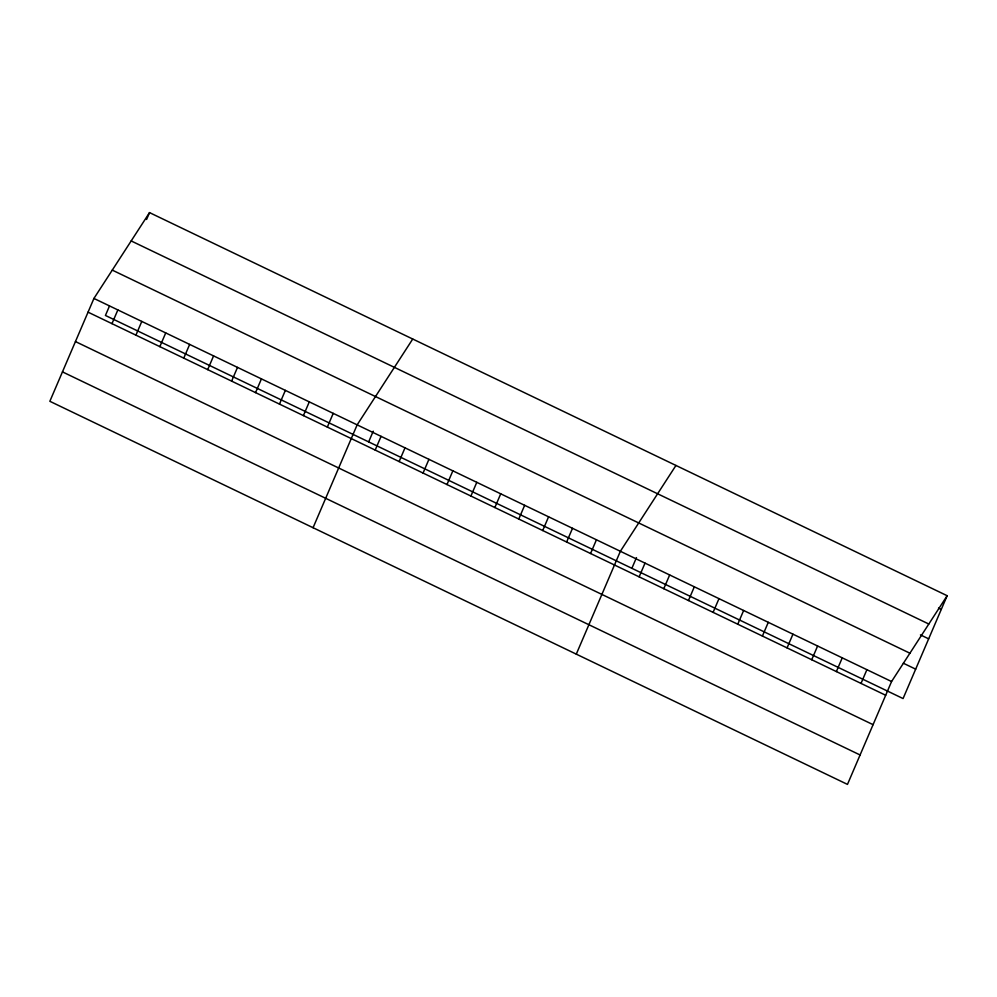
<?xml version="1.0" encoding="UTF-8"?>
<svg xmlns="http://www.w3.org/2000/svg" width="997" height="997" viewBox="0 0 997 997"><rect width="100%" height="100%" fill="white"/><g stroke="black" fill="none" stroke-linecap="round" stroke-linejoin="round"><path stroke-width="1.5" d="M93.93 298.439L49.85 401.293L847.475 784.39L891.567 681.537L947.15 595.707L149.525 212.61L93.93 298.439L891.567 681.537M109.446 306.104L105.433 315.463L903.07 698.561L947.15 595.707M146.584 219.477L149.525 212.61M111.976 323.651L117.858 309.93M135.916 335.154L141.798 321.42M159.844 346.644L165.726 332.923M183.772 358.135L189.654 344.414M207.7 369.625L213.582 355.904M231.628 381.116L237.51 367.395M255.556 392.619L261.438 378.885M279.484 404.109L285.366 390.375M303.412 415.599L309.294 401.878M327.34 427.09L333.222 413.369M313.07 527.712L357.15 424.859L412.733 339.03M368.653 441.883L373.239 431.19M375.196 450.083L381.078 436.35M399.124 461.574L405.006 447.84M423.052 473.064L428.934 459.343M446.98 484.554L452.862 470.833M470.908 496.045L476.79 482.324M494.848 507.535L500.731 493.814M518.776 519.038L524.659 505.305M542.704 530.529L548.587 516.807M566.632 542.019L572.515 528.298M590.56 553.509L596.443 539.788M576.291 654.132L620.371 551.279L675.954 465.449M631.874 568.315L636.46 557.61M639.139 576.852L645.022 563.118M663.79 588.691L669.672 574.957M688.453 600.53L694.336 586.809M713.104 612.37L718.987 598.649M737.755 624.209L743.637 610.488M762.406 636.049L768.288 622.327M787.069 647.888L792.951 634.167M811.72 659.727L817.602 646.006M836.371 671.579L842.253 657.846M861.022 683.419L866.904 669.685M938.526 608.108L941.268 609.429M131.18 240.938L928.805 624.022M920.443 634.89L928.656 638.84M112.275 270.112L909.912 653.209M903.344 663.229L915.67 669.149M88.048 312.161L885.685 695.258M75.448 341.572L873.073 724.669M62.462 371.881L860.087 754.978"/></g></svg>
